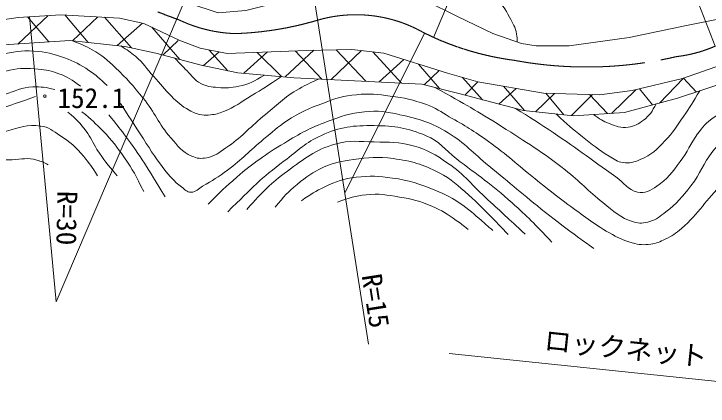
# Model space of a CAD drawing. Units: millimetres, scale not verified. Extents: x 40000 to 680000, y 20000 to 380000.
# Drawn here: x 267026 to 330638, y 248444 to 284393 of the extents above; entities that cross this region are included whole.
import ezdxf
from ezdxf.enums import TextEntityAlignment as Align

# ---------------------------------------------------------------- set-up
doc = ezdxf.new("R2010")
doc.units = ezdxf.units.MM
doc.header["$LTSCALE"] = 1000
doc.linetypes.add('CHAIN', pattern=[18.5, 12, -1.5, 3.5, -1.5])
for name, color, linetype, lineweight in [('M-BGD', 7, 'Continuous', 13), ('M-BMK', 2, 'CHAIN', 13), ('M-STR-HTXT', 7, 'Continuous', 13)]:
    doc.layers.add(name, color=color, linetype=linetype, lineweight=lineweight)
doc.styles.add('ＭＳ ゴシック', font='')
doc.styles.get('ＭＳ ゴシック').set_extended_font_data('MS Gothic')

msp = doc.modelspace()

# ---------------------------------------------------------------- linework, layer by layer
at = {"layer": 'M-BGD'}
for p, q in [((267386, 281632), (270166, 284243)), ((268268, 284127), (270236, 281817)), ((271682, 284293), (273825, 281766)), ((272386, 281917), (274723, 284121)), ((275315, 284088), (277801, 281281)), ((276478, 281487), (278815, 283540)), ((279680, 283163), (282234, 280210)), ((280695, 280626), (282087, 281968)), ((284379, 279643), (285844, 280901)), ((284909, 281082), (286624, 279186)), ((288089, 278949), (290256, 280906)), ((289323, 280869), (291544, 278649)), ((291873, 278620), (294498, 281060)), ((292814, 281007), (295241, 278421)), ((296098, 278378), (298893, 281024)), ((296560, 281100), (299271, 278219)), ((299924, 280906), (302540, 278056)), ((300494, 278158), (302742, 280220)), ((304097, 279796), (306016, 277550)), ((304626, 277905), (306007, 279197)), ((308142, 278564), (309958, 276527)), ((308336, 276954), (309547, 278161)), ((311458, 276132), (313035, 277564)), ((311898, 277759), (313805, 275526)), ((321772, 275273), (324028, 277446)), ((324364, 277527), (325555, 276052)), ((314812, 275423), (316574, 277102)), ((315775, 277127), (317414, 275155)), ((318115, 275083), (320039, 276995)), ((319757, 277003), (321430, 275252))]:
    msp.add_line(p, q, dxfattribs=at)
for points in [[(193228, 290757), (205919, 289643), (218824, 288362), (222987, 288106), (229312, 287049), (235946, 285416), (238884, 284295), (243840, 283177), (249844, 282681), (255256, 282569), (261644, 283209), (267408, 284074), (271315, 284314), (276695, 284010), (278936, 283513), (282235, 281960), (284092, 281240), (286574, 280759), (293827, 281048), (297990, 281128), (300920, 280791), (306759, 278961)], [(262179, 287320), (270537, 288073), (274925, 287865), (279856, 286728), (283058, 285383), (285748, 284502), (288289, 284693), (295107, 286451), (297445, 286803), (300967, 286723), (304714, 285619), (307664, 284152), (310923, 282589), (313551, 281684), (314897, 281458), (317892, 281468), (323393, 282240), (328667, 283333), (334281, 284453)], [(306759, 278961), (309547, 278161), (315547, 277134), (320699, 276974), (323684, 277364), (328279, 278468), (336831, 281473), (346524, 284514), (349453, 285220), (353061, 285635), (356385, 285663), (359494, 285286), (362639, 284646), (366482, 283139), (371323, 281302)], [(255856, 280885), (272155, 281941), (277183, 281413), (280033, 280805), (284180, 279684), (287558, 278995), (292714, 278547), (304402, 277963), (307909, 277066), (313735, 275534), (318312, 275063), (322965, 275345), (327834, 276673), (332553, 278237), (339903, 280853), (343778, 281990), (350503, 283287), (353369, 283655), (357323, 283767), (361470, 283047), (363663, 282787), (364332, 282815), (365476, 283533)], [(326171, 276220), (328382, 278505), (329540, 277238)]]:
    msp.add_lwpolyline(points, dxfattribs=at)
msp.add_circle((269870, 276864), 121, dxfattribs=at)
for points, knots in [([(128828, 322256), (131939, 321471), (132767, 321275), (135306, 320704), (138902, 319895), (140936, 319528), (144560, 318853), (148495, 318121), (150731, 317892), (154667, 317164), (159290, 316309), (161893, 315867), (166451, 314714), (169075, 314051), (170510, 313547), (173096, 312745), (175109, 312120), (176227, 311740), (178229, 311083), (181316, 310070), (183035, 309469), (186123, 308457), (189737, 307272), (191798, 306721), (195393, 305479), (199395, 304096), (201580, 303162), (205560, 301716), (209030, 300456), (210973, 299749), (214463, 298546), (217340, 297554), (218964, 297035), (221856, 296088), (224790, 295127), (226425, 294564), (229373, 293647), (230630, 293255), (231349, 293085), (232603, 292681), (233997, 292232), (234748, 291891), (236135, 291419), (237517, 290949), (238287, 290669), (239695, 290280), (240652, 290015), (241202, 289918), (242172, 289705), (243082, 289505), (243582, 289329), (244508, 289215), (246467, 288975), (247586, 288819), (249556, 288952), (251117, 289057), (251976, 289281), (253530, 289460), (256197, 289767), (257695, 289904), (260368, 290148), (263041, 290391), (264539, 290516), (267215, 290713), (268508, 290808), (269231, 290867), (270526, 290918), (272563, 290998), (273707, 290957), (275746, 290966), (278091, 290977), (279405, 290998), (281750, 290966), (283427, 290943), (284368, 290946), (286041, 290838), (287918, 290717), (288961, 290551), (290828, 290326), (292727, 290097), (293774, 289820), (295680, 289669), (297170, 289551), (298014, 289676), (299507, 289589), (300886, 289509), (301664, 289485), (303029, 289269), (304421, 289049), (305188, 288832), (306530, 288402), (307470, 288100), (307998, 287912), (308875, 287460), (309819, 286972), (310354, 286655), (311107, 285906), (311732, 285284), (312036, 284869), (312445, 284088), (312748, 283509), (312981, 283188), (313085, 282543), (313130, 282265), (313150, 282145), (313146, 281824)], [0, 0, 0, 0, 1, 1, 1, 2, 2, 2, 3, 3, 3, 4, 4, 4, 5, 5, 5, 6, 6, 6, 7, 7, 7, 8, 8, 8, 9, 9, 9, 10, 10, 10, 11, 11, 11, 12, 12, 12, 13, 13, 13, 14, 14, 14, 15, 15, 15, 16, 16, 16, 17, 17, 17, 18, 18, 18, 19, 19, 19, 20, 20, 20, 21, 21, 21, 22, 22, 22, 23, 23, 23, 24, 24, 24, 25, 25, 25, 26, 26, 26, 27, 27, 27, 28, 28, 28, 29, 29, 29, 30, 30, 30, 31, 31, 31, 32, 32, 32, 33, 33, 33, 34, 34, 34, 35, 35, 35, 35]), ([(185777, 288191), (187784, 287873), (188399, 287776), (190036, 287326), (191673, 286876), (192561, 286516), (194140, 285890), (195527, 285340), (196256, 284919), (197630, 284337), (199022, 283746), (199787, 283371), (201217, 282880), (202517, 282433), (203247, 282161), (204595, 281887), (206422, 281515), (207469, 281307), (209334, 281310), (211195, 281314), (212229, 281533), (214081, 281715), (216670, 281970), (218107, 282265), (220702, 282441), (222693, 282575), (223819, 282748), (225807, 282582), (227093, 282475), (227829, 282404), (229066, 282036), (230076, 281735), (230609, 281450), (231534, 280943), (233063, 280106), (233855, 279515), (235238, 278453), (236736, 277303), (237525, 276591), (238921, 275318), (240205, 274148), (240800, 273356), (242129, 272238), (242843, 271637), (243227, 271245), (244070, 270844), (244794, 270499), (245303, 270518), (246104, 270561), (246669, 270592), (246988, 270661), (247526, 270834), (248973, 271300), (249696, 271790), (251077, 272426), (252718, 273182), (253597, 273688), (255230, 274460), (258693, 276097), (260611, 277075), (264179, 278467), (265119, 278833), (265661, 279015), (266647, 279229), (267644, 279446), (268240, 279408), (269256, 279324), (270014, 279261), (270444, 279169), (271158, 278909), (271991, 278607), (272302, 278365), (273125, 277779)], [0, 0, 0, 0, 1, 1, 1, 2, 2, 2, 3, 3, 3, 4, 4, 4, 5, 5, 5, 6, 6, 6, 7, 7, 7, 8, 8, 8, 9, 9, 9, 10, 10, 10, 11, 11, 11, 12, 12, 12, 13, 13, 13, 14, 14, 14, 15, 15, 15, 16, 16, 16, 17, 17, 17, 18, 18, 18, 19, 19, 19, 20, 20, 20, 21, 21, 21, 22, 22, 22, 23, 23, 23, 24, 24, 24, 24]), ([(272386, 281917), (273242, 281603), (273531, 281476), (274213, 281090), (275120, 280577), (275568, 280177), (276326, 279462), (277402, 278448), (277952, 277818), (278878, 276665), (279961, 275317), (280271, 274334), (281406, 273030), (282059, 272281), (282418, 271767), (283322, 271355), (283814, 271131), (284165, 271111), (284697, 271204), (285456, 271337), (285805, 271687), (286449, 272108), (287904, 273061), (288496, 273889), (289849, 274981), (291121, 276008), (291734, 276743), (293164, 277533), (293872, 277925), (294151, 278077), (295030, 278431)], [0, 0, 0, 0, 1, 1, 1, 2, 2, 2, 3, 3, 3, 4, 4, 4, 5, 5, 5, 6, 6, 6, 7, 7, 7, 8, 8, 8, 9, 9, 9, 10, 10, 10, 10]), ([(276819, 281451), (277460, 281068), (277668, 280918), (278162, 280511), (278918, 279889), (279183, 279376), (279838, 278649), (280470, 277946), (280778, 277507), (281458, 276850), (282040, 276288), (282382, 275972), (283078, 275560), (283494, 275313), (283769, 275232), (284246, 275145), (284557, 275089), (284741, 275101), (285056, 275136), (285532, 275189), (285795, 275275), (286242, 275447), (287305, 275854), (287799, 276303), (288776, 276888), (289875, 277546), (290229, 277782), (291544, 278649)], [0, 0, 0, 0, 1, 1, 1, 2, 2, 2, 3, 3, 3, 4, 4, 4, 5, 5, 5, 6, 6, 6, 7, 7, 7, 8, 8, 8, 9, 9, 9, 9]), ([(253065, 275248), (255460, 276517), (256063, 276835), (257981, 277858), (259314, 278570), (259991, 279115), (261391, 279684), (263036, 280352), (264075, 280387), (265826, 280676), (266996, 280869), (267664, 281087), (268846, 280989), (269969, 280895), (270607, 280756), (271664, 280364), (272587, 280022), (273093, 279767), (273906, 279211), (274606, 278733), (274858, 278505), (275571, 277818)], [0, 0, 0, 0, 1, 1, 1, 2, 2, 2, 3, 3, 3, 4, 4, 4, 5, 5, 5, 6, 6, 6, 7, 7, 7, 7]), ([(281767, 280336), (282295, 279771), (282439, 279618), (282889, 279176), (283365, 278710), (283548, 278321), (284142, 278018), (284705, 277731), (285086, 277702), (285715, 277641), (286464, 277569), (286899, 277617), (287636, 277763), (288623, 277960), (289014, 278224), (290002, 278783)], [0, 0, 0, 0, 1, 1, 1, 2, 2, 2, 3, 3, 3, 4, 4, 4, 5, 5, 5, 5]), ([(312987, 275730), (314440, 274828), (314820, 274575), (315981, 273814), (318457, 272189), (319763, 271159), (322187, 269458), (322962, 268914), (323244, 268256), (324172, 268065), (324876, 267921), (325331, 268202), (325934, 268594), (326954, 269257), (327335, 269889), (328079, 270851), (328797, 271781), (328970, 272462), (329680, 273397), (330159, 274028), (330431, 274415), (331089, 274854), (332320, 275676), (333234, 275843), (334708, 275975), (336033, 276094), (336764, 275686), (338086, 275543), (338842, 275461), (339267, 275296), (340024, 275367), (341058, 275463), (341626, 275665), (342601, 276023), (343832, 276474), (344318, 277154), (345515, 277688), (347603, 278620), (348837, 279077), (351087, 279482), (352602, 279754), (353494, 279651), (355026, 279514), (356428, 279388), (357256, 279397), (358581, 278921), (359867, 278459), (360566, 278055), (361617, 277181), (362725, 276258), (363209, 275587), (364146, 274491), (366121, 272184), (366602, 271090), (368386, 267974)], [0, 0, 0, 0, 1, 1, 1, 2, 2, 2, 3, 3, 3, 4, 4, 4, 5, 5, 5, 6, 6, 6, 7, 7, 7, 8, 8, 8, 9, 9, 9, 10, 10, 10, 11, 11, 11, 12, 12, 12, 13, 13, 13, 14, 14, 14, 15, 15, 15, 16, 16, 16, 17, 17, 17, 18, 18, 18, 18]), ([(305588, 277660), (308550, 276009), (309373, 275550), (311718, 274065), (314044, 272591), (315370, 271784), (317543, 270091), (318952, 268993), (319591, 268195), (321000, 267097), (322015, 266305), (322552, 265702), (323786, 265335), (324355, 265166), (324737, 265199), (325307, 265367), (325944, 265556), (326240, 265839), (326764, 266248), (327785, 267046), (328268, 267615), (329069, 268634), (329975, 269785), (330150, 270665), (331071, 271804), (331564, 272414), (331858, 272796), (332553, 273159), (333473, 273637), (334130, 273612), (335166, 273621), (336526, 273633), (337258, 273263), (338596, 273022), (339448, 272869), (339911, 272540), (340774, 272614), (341880, 272709), (342463, 273070), (343441, 273594), (344921, 274386), (345574, 275113), (346952, 276071), (347776, 276643), (348161, 277104), (349075, 277514), (350388, 278102), (351263, 278134), (352702, 278160), (354041, 278185), (354792, 277948), (356080, 277584), (357283, 277244), (357973, 277034), (359059, 276415), (360094, 275825), (360616, 275383), (361492, 274574), (362300, 273828), (362654, 273309), (363334, 272444), (364233, 271300), (364494, 270842), (365415, 269354)], [0, 0, 0, 0, 1, 1, 1, 2, 2, 2, 3, 3, 3, 4, 4, 4, 5, 5, 5, 6, 6, 6, 7, 7, 7, 8, 8, 8, 9, 9, 9, 10, 10, 10, 11, 11, 11, 12, 12, 12, 13, 13, 13, 14, 14, 14, 15, 15, 15, 16, 16, 16, 17, 17, 17, 18, 18, 18, 19, 19, 19, 20, 20, 20, 21, 21, 21, 21]), ([(248704, 268591), (251036, 269905), (251658, 270245), (253576, 271259), (256077, 272581), (257471, 273344), (260054, 274498), (262413, 275552), (263728, 276178), (266180, 276991), (267173, 277320), (267717, 277665), (268763, 277698), (269559, 277724), (269925, 277666), (270788, 277453)], [0, 0, 0, 0, 1, 1, 1, 2, 2, 2, 3, 3, 3, 4, 4, 4, 5, 5, 5, 5]), ([(316704, 275228), (317819, 274200), (318137, 273903), (319117, 273129), (320044, 272398), (320549, 271956), (321567, 271360), (322043, 271081), (322299, 270829), (322847, 270761), (323468, 270684), (323849, 270789), (324425, 271033), (325445, 271466), (325919, 271947), (326684, 272748), (327440, 273538), (327748, 274083), (328372, 274980), (329000, 275882), (329195, 276206), (329886, 277353)], [0, 0, 0, 0, 1, 1, 1, 2, 2, 2, 3, 3, 3, 4, 4, 4, 5, 5, 5, 6, 6, 6, 7, 7, 7, 7]), ([(253330, 268841), (254235, 269822), (254589, 270142), (255507, 270843), (256862, 271876), (257833, 272133), (259366, 272876), (261121, 273728), (262110, 274197), (263913, 274942), (265877, 275753), (266568, 275981), (269021, 276815)], [0, 0, 0, 0, 1, 1, 1, 2, 2, 2, 3, 3, 3, 4, 4, 4, 4]), ([(276810, 276184), (277668, 274829), (277892, 274479), (278603, 273398), (279437, 272130), (279838, 271369), (280781, 270179), (281338, 269476), (281673, 269082), (282382, 268530), (282693, 268287), (282876, 268051), (283272, 268049), (283734, 268047), (283916, 268374), (284317, 268605), (285235, 269134), (285744, 269445), (286596, 270074), (287967, 271085), (288599, 271823), (289912, 272909), (290726, 273582), (291157, 273997), (292040, 274576), (293258, 275375), (294022, 275710), (295384, 276224), (296533, 276658), (297213, 276865), (298435, 276987), (299633, 277107), (300321, 277016), (301515, 276865), (302832, 276697), (303568, 276511), (304821, 276073), (305696, 275768), (306118, 275433), (306921, 274971), (308365, 274141), (309173, 273666), (310526, 272695), (312258, 271452), (313108, 270598), (314782, 269278), (315953, 268354), (316585, 267804), (317796, 266933), (319257, 265883), (320021, 265202), (321592, 264324), (322370, 263889), (322827, 263659), (323683, 263410), (324320, 263225), (324719, 263204), (325378, 263288), (325918, 263357), (326202, 263512), (326696, 263740), (327334, 264034), (327673, 264260), (328203, 264719), (329853, 266148), (330385, 267350), (331995, 268824), (332763, 269527), (333219, 269954), (334183, 270346), (335126, 270729), (335720, 270808), (336736, 270873), (338069, 270959), (338791, 270479), (340126, 270421), (340840, 270390), (341257, 270336), (341953, 270496), (342529, 270628), (342820, 270816), (343347, 271080), (344591, 271703), (345350, 271972), (346465, 272804), (346980, 273188), (347179, 273334), (347736, 273849)], [0, 0, 0, 0, 1, 1, 1, 2, 2, 2, 3, 3, 3, 4, 4, 4, 5, 5, 5, 6, 6, 6, 7, 7, 7, 8, 8, 8, 9, 9, 9, 10, 10, 10, 11, 11, 11, 12, 12, 12, 13, 13, 13, 14, 14, 14, 15, 15, 15, 16, 16, 16, 17, 17, 17, 18, 18, 18, 19, 19, 19, 20, 20, 20, 21, 21, 21, 22, 22, 22, 23, 23, 23, 24, 24, 24, 25, 25, 25, 26, 26, 26, 27, 27, 27, 28, 28, 28, 29, 29, 29, 29]), ([(320143, 275174), (320736, 274740), (320974, 274573), (321580, 274339), (322222, 274092), (322629, 273902), (323309, 274003), (323910, 274092), (324229, 274301), (324718, 274660), (325312, 275095), (325484, 275444), (325885, 276142)], [0, 0, 0, 0, 1, 1, 1, 2, 2, 2, 3, 3, 3, 4, 4, 4, 4]), ([(284820, 266943), (285999, 268153), (286377, 268501), (287447, 269420), (289043, 270788), (290024, 271464), (291818, 272558), (293282, 273451), (294132, 273937), (295741, 274527), (297034, 275002), (297780, 275296), (299152, 275424), (300420, 275543), (301158, 275428), (302402, 275152), (304195, 274754), (305243, 274468), (306805, 273503), (308401, 272516), (309082, 271663), (310536, 270476), (312569, 268816), (313667, 267834), (315723, 266201), (316898, 265269), (317567, 264759), (318782, 263880), (319323, 263488), (319497, 263360), (320174, 262887)], [0, 0, 0, 0, 1, 1, 1, 2, 2, 2, 3, 3, 3, 4, 4, 4, 5, 5, 5, 6, 6, 6, 7, 7, 7, 8, 8, 8, 9, 9, 9, 10, 10, 10, 10]), ([(271979, 275384), (272793, 274655), (273094, 274411), (273647, 273651), (274094, 273037), (274224, 272614), (274635, 271975), (275284, 270969), (275576, 270649), (276491, 269535)], [0, 0, 0, 0, 1, 1, 1, 2, 2, 2, 3, 3, 3, 3]), ([(273251, 275431), (274198, 274642), (274485, 274388), (275201, 273642), (276048, 272758), (276471, 272208), (277169, 271203), (277962, 270059), (278188, 269583), (278929, 268106)], [0, 0, 0, 0, 1, 1, 1, 2, 2, 2, 3, 3, 3, 3]), ([(275728, 275130), (276428, 274291), (276609, 274037), (277153, 273321), (278765, 271198), (279194, 270369), (280892, 267613)], [0, 0, 0, 0, 1, 1, 1, 2, 2, 2, 2]), ([(256820, 269296), (258460, 269931), (258903, 270102), (260215, 270673), (261498, 271230), (262207, 271566), (263465, 272178), (264602, 272731), (265133, 273297), (266347, 273651), (267531, 273995), (268246, 274264), (269469, 274115), (270236, 274021), (270592, 273660), (271247, 273250), (272212, 272646), (272688, 272181), (273424, 271313), (273970, 270670), (274164, 270393), (274673, 269552)], [0, 0, 0, 0, 1, 1, 1, 2, 2, 2, 3, 3, 3, 4, 4, 4, 5, 5, 5, 6, 6, 6, 7, 7, 7, 7]), ([(286624, 266260), (288954, 268539), (289622, 269283), (291796, 270914), (293086, 271883), (293728, 272592), (295198, 273255), (296953, 274047), (298119, 274178), (300043, 274154), (301939, 274130), (303050, 273940), (304807, 273228), (306058, 272721), (306488, 271959), (307556, 271132), (309572, 269570), (310780, 268786), (312673, 267077), (314157, 265736), (314660, 265236), (316321, 263484)], [0, 0, 0, 0, 1, 1, 1, 2, 2, 2, 3, 3, 3, 4, 4, 4, 5, 5, 5, 6, 6, 6, 7, 7, 7, 7]), ([(288366, 266478), (289931, 268195), (290482, 268805), (292095, 269989), (293681, 271152), (294590, 271917), (296478, 272466), (297817, 272855), (298649, 272677), (300043, 272656), (301443, 272636), (302257, 272665), (303609, 272303), (304941, 271945), (305626, 271499), (306767, 270724), (308385, 269624), (309026, 268671), (310468, 267349), (311800, 266129), (312217, 265745), (313871, 264218)], [0, 0, 0, 0, 1, 1, 1, 2, 2, 2, 3, 3, 3, 4, 4, 4, 5, 5, 5, 6, 6, 6, 7, 7, 7, 7]), ([(261896, 269520), (263018, 270237), (263474, 270588), (264634, 270849), (265485, 271040), (265988, 270986), (266860, 271025), (267747, 271065), (268282, 271247), (269133, 270993), (269555, 270867), (269745, 270802), (270174, 270560)], [0, 0, 0, 0, 1, 1, 1, 2, 2, 2, 3, 3, 3, 4, 4, 4, 4]), ([(290961, 266665), (291807, 267684), (292101, 268040), (292979, 268763), (293848, 269479), (294371, 269867), (295396, 270332), (296402, 270788), (297040, 270890), (298134, 271037), (299548, 271226), (300372, 271327), (301785, 271133), (303484, 270899), (304450, 270611), (305980, 269836), (307167, 269234), (307701, 268664), (308702, 267786), (309593, 267005), (310052, 266521), (310879, 265673), (311445, 265093), (311629, 264901), (312304, 264168)], [0, 0, 0, 0, 1, 1, 1, 2, 2, 2, 3, 3, 3, 4, 4, 4, 5, 5, 5, 6, 6, 6, 7, 7, 7, 8, 8, 8, 8]), ([(293378, 267266), (294302, 267915), (294635, 268127), (295516, 268538), (296580, 269034), (297222, 269284), (298388, 269423), (299682, 269577), (300433, 269532), (301722, 269348), (303282, 269125), (304143, 268838), (305603, 268246), (306658, 267817), (307242, 267519), (308165, 266852), (308975, 266265), (309374, 265865), (310133, 265213), (310440, 264950), (310538, 264866), (310915, 264535)], [0, 0, 0, 0, 1, 1, 1, 2, 2, 2, 3, 3, 3, 4, 4, 4, 5, 5, 5, 6, 6, 6, 7, 7, 7, 7]), ([(296689, 267144), (297820, 267556), (298263, 267701), (299317, 267813), (300497, 267938), (301179, 267806), (302349, 267606), (303540, 267402), (304223, 267260), (305325, 266767), (306250, 266355), (306743, 266056), (307567, 265468), (307998, 265160), (308155, 265048), (308641, 264639)], [0, 0, 0, 0, 1, 1, 1, 2, 2, 2, 3, 3, 3, 4, 4, 4, 5, 5, 5, 5])]:
    msp.add_open_spline(points, degree=3, knots=knots, dxfattribs=at)
at = {"layer": 'M-BMK'}
for centre, radius, start, end in [((293752, 317743), 35821, 247.8214, 251.03324), ((287756, 295559), 12983, 244.22385, 267.95469), ((286275, 312726), 30159, 271.93348, 286.623), ((298365, 271783), 12533, 60.29928, 106.04157), ((316307, 306251), 26339, 243.55057, 262.54793), ((326332, 292753), 12355, 276.55423, 293.69379), ((319497, 315676), 36151, 259.4705, 283.18504)]:
    msp.add_arc(centre, radius, start, end, dxfattribs=at)
at = {"layer": 'M-STR-HTXT'}
for p, q in [((299507, 254116), (289917, 315474)), ((305480, 282240), (317531, 310552)), ((320341, 309443), (331297, 281439)), ((297343, 267961), (304660, 282627)), ((353012, 248444), (306907, 253281))]:
    msp.add_line(p, q, dxfattribs=at)
msp.add_lwpolyline([(268455, 284138), (270914, 258014), (291381, 306102)], dxfattribs=at)

# ---------------------------------------------------------------- texts
at = {"layer": 'M-BGD', "style": 'ＭＳ ゴシック'}
msp.add_text('152.1', height=1833, dxfattribs=at).set_placement((274133, 275214), align=Align.BOTTOM_CENTER)
at = {"layer": 'M-STR-HTXT', "style": 'ＭＳ ゴシック'}
for s, rotation, p in [('R=30', 268.997, (271887, 265676)), ('R=15', 278.883, (300180, 258096))]:
    msp.add_text(s, height=1833, rotation=rotation, dxfattribs=at).set_placement(p, align=Align.MIDDLE_CENTER)
msp.add_text('ロックネット', height=1833, rotation=354.011, dxfattribs=at).set_placement((315477, 253064), align=Align.BOTTOM_LEFT)

doc.saveas('drawing.dxf')
